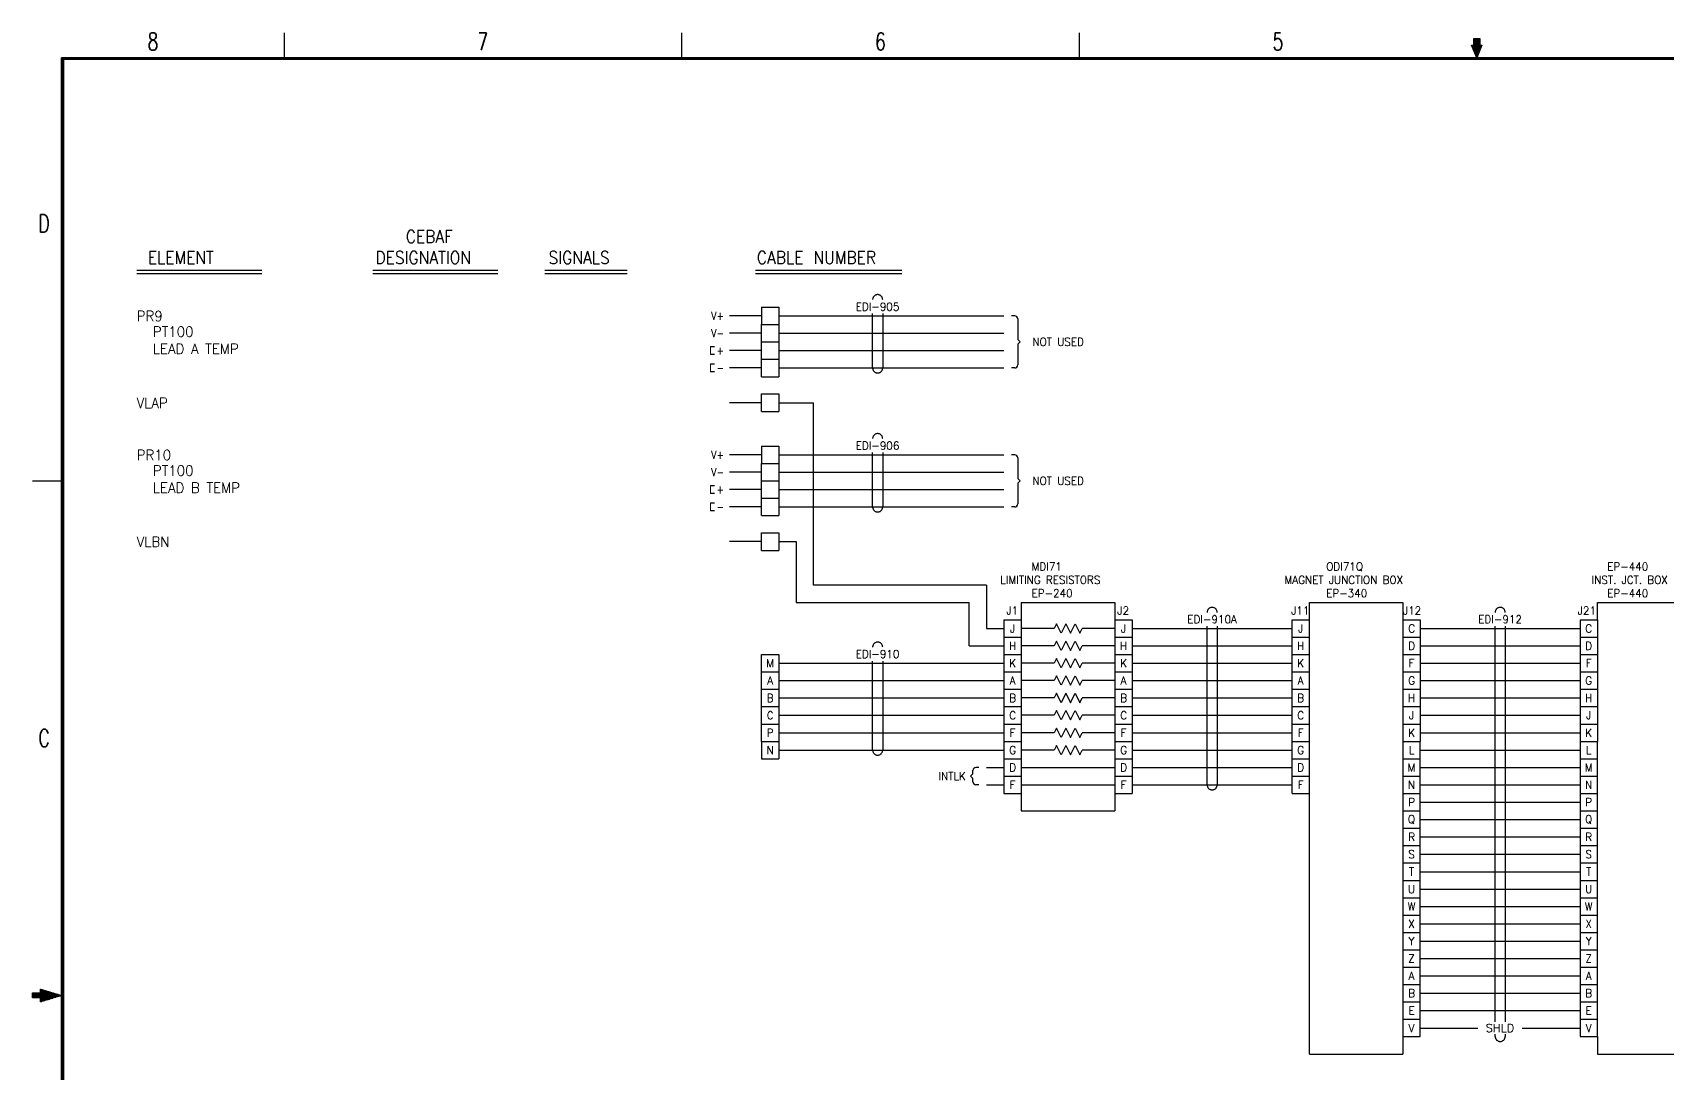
# Model space of a CAD drawing. Extents: x -7.6 to 24, y -28.5 to -7.9.
# Drawn here: x -7.61 to 9.86, y -19 to -7.88 of the extents above; entities that cross this region are included whole.
import ezdxf

# ---------------------------------------------------------------- set-up
doc = ezdxf.new("R2010")
doc.units = 0
doc.header["$MEASUREMENT"] = 0
doc.linetypes.add('DASHED', pattern=[15, 7, -8])
doc.layers.add('1', color=7, linetype='CONTINUOUS')
doc.styles.add('CONVERTER_14', font='simplex.shx', dxfattribs={"width": 1.045})
doc.styles.add('CONVERTER_17', font='complex.shx', dxfattribs={"width": 0.7125})
doc.styles.add('CONVERTER_18', font='txt.shx', dxfattribs={"width": 0.9})
doc.styles.add('CONVERTER_2', font='simplex.shx', dxfattribs={"width": 0.95})
doc.styles.add('CONVERTER_9', font='simplex.shx', dxfattribs={"width": 0.855})

# ---------------------------------------------------------------- blocks, each defined once
blk = doc.blocks.new('FORMAT_D', base_point=(-7.615, -28.456))
at = {"layer": '1', "linetype": 'CONTINUOUS'}
h = blk.add_hatch(dxfattribs=at)
h.set_pattern_fill('CUSTOM2', scale=0.005, angle=90, pattern_type=2)
h.set_pattern_definition([(90, (-1582.916785, 4540.313205), (-0.005, -0.005), [])])
h.paths.add_polyline_path([(7.822, -8.149), (7.767, -8.012), (7.79, -8.012), (7.79, -7.943), (7.855, -7.943), (7.855, -8.012), (7.878, -8.012)])
h = blk.add_hatch(dxfattribs=at)
h.set_pattern_fill('CUSTOM1', scale=0.005, pattern_type=2)
h.set_pattern_definition([(0, (-1582.916785, 4540.313205), (-0.005, 0.005), [])])
h.paths.add_polyline_path([(-7.53, -18.236), (-7.53, -18.195), (-7.615, -18.195), (-7.615, -18.141), (-7.53, -18.141), (-7.53, -18.101), (-7.305, -18.168)])
at = {"layer": '1', "color": 2, "linetype": 'CONTINUOUS'}
for p, q in [((-4.928, -7.88), (-4.928, -8.149)), ((-0.678, -7.88), (-0.678, -8.149)), ((3.572, -7.88), (3.572, -8.149)), ((7.822, -8.149), (7.767, -8.012)), ((7.767, -8.012), (7.79, -8.012)), ((7.79, -8.012), (7.79, -7.943)), ((7.79, -7.943), (7.855, -7.943)), ((7.878, -8.012), (7.822, -8.149)), ((7.855, -7.943), (7.855, -8.012)), ((7.855, -8.012), (7.878, -8.012)), ((-7.305, -28.187), (-7.305, -8.149)), ((23.7, -8.149), (-7.305, -8.149)), ((-7.299, -28.181), (-7.299, -8.156)), ((23.694, -8.156), (-7.299, -8.156)), ((-7.293, -28.174), (-7.293, -8.162)), ((23.687, -8.162), (-7.293, -8.162)), ((-7.286, -8.168), (-7.286, -28.168)), ((23.681, -8.168), (-7.286, -8.168)), ((-7.615, -12.668), (-7.305, -12.668)), ((-7.615, -18.141), (-7.53, -18.141)), ((-7.615, -18.195), (-7.615, -18.141)), ((-7.53, -18.101), (-7.305, -18.168)), ((-7.53, -18.141), (-7.53, -18.101)), ((-7.305, -18.168), (-7.53, -18.236)), ((-7.53, -18.195), (-7.615, -18.195)), ((-7.53, -18.236), (-7.53, -18.195))]:
    blk.add_line(p, q, dxfattribs=at)
at = {"layer": '1', "color": 7, "char_height": 0.188, "attachment_point": 5, "style": 'CONVERTER_17'}
for s, insert in [('8', (-6.329, -7.974)), ('7', (-2.803, -7.974)), ('6', (1.447, -7.974)), ('5', (5.697, -7.974)), ('D', (-7.493, -9.918)), ('C', (-7.493, -15.418))]:
    blk.add_mtext(s, dxfattribs=dict(at, insert=insert))

msp = doc.modelspace()

# ---------------------------------------------------------------- linework, layer by layer
at = {"layer": '1', "color": 2, "linetype": 'CONTINUOUS'}
for p, q in [((-6.502, -10.417), (-5.165, -10.417)), ((-6.502, -10.454), (-5.165, -10.454)), ((-3.979, -10.417), (-2.641, -10.417)), ((-3.979, -10.454), (-2.641, -10.454)), ((-2.141, -10.417), (-1.258, -10.417)), ((-2.141, -10.454), (-1.258, -10.454)), ((0.113, -10.417), (1.675, -10.417)), ((0.113, -10.454), (1.675, -10.454)), ((0.176, -10.813), (0.362, -10.813)), ((0.176, -10.813), (0.176, -10.906)), ((0.362, -10.813), (0.362, -10.999)), ((0.176, -10.906), (-0.167, -10.906)), ((0.176, -10.906), (0.176, -10.999)), ((0.176, -10.999), (0.362, -10.999)), ((0.176, -11.092), (0.176, -10.999)), ((0.362, -10.906), (2.768, -10.906)), ((0.362, -10.999), (0.362, -11.184)), ((0.176, -11.092), (-0.167, -11.092)), ((0.176, -11.184), (0.176, -11.092)), ((0.362, -11.092), (2.768, -11.092)), ((0.176, -11.277), (-0.167, -11.277)), ((0.176, -11.184), (0.362, -11.184)), ((0.176, -11.37), (0.176, -11.184)), ((0.362, -11.184), (0.362, -11.37)), ((0.362, -11.277), (2.768, -11.277)), ((0.176, -11.463), (-0.167, -11.463)), ((0.176, -11.37), (0.362, -11.37)), ((0.176, -11.556), (0.176, -11.37)), ((0.362, -11.37), (0.362, -11.556)), ((0.362, -11.463), (2.768, -11.463)), ((0.176, -11.556), (0.362, -11.556)), ((0.176, -11.556), (0.362, -11.556)), ((0.176, -11.834), (-0.167, -11.834)), ((0.176, -11.927), (0.176, -11.741)), ((0.176, -11.741), (0.362, -11.741)), ((0.362, -11.741), (0.362, -11.927)), ((0.362, -11.834), (0.733, -11.834)), ((0.733, -13.783), (0.733, -11.834)), ((0.176, -11.927), (0.362, -11.927)), ((0.176, -11.927), (0.362, -11.927)), ((0.176, -12.391), (-0.167, -12.391)), ((0.176, -12.298), (0.362, -12.298)), ((0.176, -12.298), (0.176, -12.391)), ((0.176, -12.391), (0.176, -12.484)), ((0.362, -12.298), (0.362, -12.484)), ((0.362, -12.391), (2.768, -12.391)), ((0.176, -12.577), (-0.167, -12.577)), ((0.176, -12.484), (0.362, -12.484)), ((0.176, -12.577), (0.176, -12.484)), ((0.176, -12.669), (0.176, -12.577)), ((0.362, -12.484), (0.362, -12.669)), ((0.362, -12.577), (2.768, -12.577)), ((0.176, -12.669), (0.362, -12.669)), ((0.176, -12.855), (0.176, -12.669)), ((0.362, -12.669), (0.362, -12.855)), ((0.176, -12.762), (-0.167, -12.762)), ((0.176, -12.855), (0.362, -12.855)), ((0.176, -13.041), (0.176, -12.855)), ((0.362, -12.762), (2.768, -12.762)), ((0.362, -12.855), (0.362, -13.041)), ((0.176, -12.948), (-0.167, -12.948)), ((0.176, -13.041), (0.362, -13.041)), ((0.176, -13.041), (0.362, -13.041)), ((0.362, -12.948), (2.768, -12.948)), ((0.176, -13.412), (0.176, -13.226)), ((0.176, -13.226), (0.362, -13.226)), ((0.362, -13.226), (0.362, -13.412)), ((0.176, -13.319), (-0.167, -13.319)), ((0.176, -13.412), (0.362, -13.412)), ((0.176, -13.412), (0.362, -13.412)), ((0.362, -13.319), (0.548, -13.319)), ((0.548, -13.319), (0.548, -13.969)), ((2.583, -13.783), (0.733, -13.783)), ((2.583, -13.783), (2.583, -14.247)), ((0.548, -13.969), (2.397, -13.969)), ((2.397, -14.433), (2.397, -13.969)), ((2.954, -13.969), (3.954, -13.969)), ((2.954, -13.969), (2.954, -16.196)), ((3.954, -13.969), (3.954, -16.196)), ((6.033, -13.969), (7.033, -13.969)), ((6.033, -14.154), (6.033, -13.969)), ((7.033, -13.969), (7.033, -14.154)), ((9.112, -13.969), (10.112, -13.969)), ((9.112, -14.154), (9.112, -13.969)), ((2.583, -14.247), (2.768, -14.247)), ((2.768, -14.154), (2.768, -14.34)), ((2.768, -14.154), (2.954, -14.154)), ((3.304, -14.247), (2.954, -14.247)), ((3.329, -14.197), (3.304, -14.247)), ((3.379, -14.297), (3.329, -14.197)), ((3.429, -14.197), (3.379, -14.297)), ((3.429, -14.197), (3.479, -14.297)), ((3.479, -14.297), (3.529, -14.197)), ((3.529, -14.197), (3.579, -14.297)), ((3.579, -14.297), (3.604, -14.247)), ((3.954, -14.247), (3.604, -14.247)), ((3.954, -14.154), (4.14, -14.154)), ((4.14, -14.154), (4.14, -14.526)), ((4.14, -14.247), (5.848, -14.247)), ((5.848, -14.154), (6.033, -14.154)), ((5.848, -14.34), (5.848, -14.154)), ((6.033, -14.34), (6.033, -14.154)), ((7.033, -14.154), (7.219, -14.154)), ((7.033, -14.154), (7.033, -14.34)), ((7.219, -14.154), (7.219, -14.247)), ((7.219, -14.247), (8.019, -14.247)), ((7.219, -14.247), (7.219, -14.34)), ((8.019, -14.247), (8.126, -14.247)), ((8.126, -14.247), (8.927, -14.247)), ((8.927, -14.154), (9.112, -14.154)), ((8.927, -14.154), (8.927, -14.247)), ((8.927, -14.247), (8.927, -14.34)), ((9.112, -14.154), (9.112, -14.34)), ((2.397, -14.433), (2.768, -14.433)), ((2.768, -14.34), (2.954, -14.34)), ((2.768, -14.34), (2.768, -14.526)), ((3.304, -14.433), (2.954, -14.433)), ((3.329, -14.383), (3.304, -14.433)), ((3.379, -14.483), (3.329, -14.383)), ((3.429, -14.383), (3.379, -14.483)), ((3.429, -14.383), (3.479, -14.483)), ((3.479, -14.483), (3.529, -14.383)), ((3.529, -14.383), (3.579, -14.483)), ((3.579, -14.483), (3.604, -14.433)), ((3.954, -14.433), (3.604, -14.433)), ((3.954, -14.34), (4.14, -14.34)), ((4.14, -14.34), (4.14, -14.711)), ((4.14, -14.433), (5.848, -14.433)), ((5.848, -14.526), (5.848, -14.34)), ((5.848, -14.34), (6.033, -14.34)), ((6.033, -14.526), (6.033, -14.34)), ((7.033, -14.34), (7.219, -14.34)), ((7.033, -14.34), (7.033, -14.526)), ((7.219, -14.34), (7.219, -14.433)), ((7.219, -14.34), (7.219, -14.433)), ((7.219, -14.433), (8.019, -14.433)), ((7.219, -14.433), (7.219, -14.526)), ((7.219, -14.433), (7.219, -14.526)), ((8.019, -14.433), (8.126, -14.433)), ((8.126, -14.433), (8.927, -14.433)), ((8.927, -14.34), (9.112, -14.34)), ((8.927, -14.34), (8.927, -14.433)), ((8.927, -14.433), (8.927, -14.526)), ((9.112, -14.34), (9.112, -14.526)), ((9.112, -14.34), (9.112, -14.526)), ((0.176, -14.526), (0.362, -14.526)), ((0.176, -14.711), (0.176, -14.526)), ((0.362, -14.526), (0.362, -14.711)), ((0.362, -14.618), (2.768, -14.618)), ((2.768, -14.526), (2.954, -14.526)), ((2.768, -14.526), (2.768, -14.711)), ((3.304, -14.618), (2.954, -14.618)), ((3.329, -14.568), (3.304, -14.618)), ((3.379, -14.668), (3.329, -14.568)), ((3.429, -14.568), (3.379, -14.668)), ((3.429, -14.568), (3.479, -14.668)), ((3.479, -14.668), (3.529, -14.568)), ((3.529, -14.568), (3.579, -14.668)), ((3.579, -14.668), (3.604, -14.618)), ((3.954, -14.618), (3.604, -14.618)), ((3.954, -14.526), (4.14, -14.526)), ((4.14, -14.526), (4.14, -14.897)), ((4.14, -14.618), (5.848, -14.618)), ((5.848, -14.526), (6.033, -14.526)), ((5.848, -14.711), (5.848, -14.526)), ((6.033, -14.711), (6.033, -14.526)), ((7.033, -14.526), (7.219, -14.526)), ((7.033, -14.526), (7.033, -14.711)), ((7.219, -14.526), (7.219, -14.618)), ((7.219, -14.526), (7.219, -14.618)), ((7.219, -14.618), (8.019, -14.618)), ((7.219, -14.618), (7.219, -14.711)), ((7.219, -14.618), (7.219, -14.711)), ((8.019, -14.618), (8.126, -14.618)), ((8.126, -14.618), (8.927, -14.618)), ((8.927, -14.526), (9.112, -14.526)), ((8.927, -14.526), (8.927, -14.618)), ((8.927, -14.618), (8.927, -14.711)), ((9.112, -14.526), (9.112, -14.711)), ((9.112, -14.526), (9.112, -14.711)), ((0.176, -14.711), (0.362, -14.711)), ((0.176, -14.897), (0.176, -14.711)), ((0.362, -14.711), (0.362, -14.897)), ((0.362, -14.804), (2.768, -14.804)), ((2.768, -14.711), (2.954, -14.711)), ((2.768, -14.711), (2.768, -14.897)), ((3.304, -14.804), (2.954, -14.804)), ((3.329, -14.754), (3.304, -14.804)), ((3.379, -14.854), (3.329, -14.754)), ((3.429, -14.754), (3.379, -14.854)), ((3.429, -14.754), (3.479, -14.854)), ((3.479, -14.854), (3.529, -14.754)), ((3.529, -14.754), (3.579, -14.854)), ((3.579, -14.854), (3.604, -14.804)), ((3.954, -14.804), (3.604, -14.804)), ((3.954, -14.711), (4.14, -14.711)), ((4.14, -14.711), (4.14, -15.082)), ((4.14, -14.804), (5.848, -14.804)), ((5.848, -14.711), (6.033, -14.711)), ((5.848, -14.897), (5.848, -14.711)), ((6.033, -14.897), (6.033, -14.711)), ((7.033, -14.711), (7.219, -14.711)), ((7.033, -14.711), (7.033, -14.897)), ((7.219, -14.711), (7.219, -14.804)), ((7.219, -14.711), (7.219, -14.804)), ((7.219, -14.804), (8.019, -14.804)), ((7.219, -14.804), (7.219, -14.897)), ((7.219, -14.804), (7.219, -14.897)), ((8.019, -14.804), (8.126, -14.804)), ((8.126, -14.804), (8.927, -14.804)), ((8.927, -14.711), (9.112, -14.711)), ((8.927, -14.711), (8.927, -14.804)), ((8.927, -14.804), (8.927, -14.897)), ((9.112, -14.711), (9.112, -14.897)), ((9.112, -14.711), (9.112, -14.897)), ((0.176, -14.897), (0.362, -14.897)), ((0.176, -14.897), (0.362, -14.897)), ((0.176, -15.082), (0.176, -14.897)), ((0.362, -14.897), (0.362, -15.082)), ((0.362, -14.99), (2.768, -14.99)), ((2.768, -14.897), (2.954, -14.897)), ((2.768, -14.897), (2.768, -15.082)), ((3.304, -14.99), (2.954, -14.99)), ((3.329, -14.94), (3.304, -14.99)), ((3.379, -15.04), (3.329, -14.94)), ((3.429, -14.94), (3.379, -15.04)), ((3.429, -14.94), (3.479, -15.04)), ((3.479, -15.04), (3.529, -14.94)), ((3.529, -14.94), (3.579, -15.04)), ((3.579, -15.04), (3.604, -14.99)), ((3.954, -14.99), (3.604, -14.99)), ((3.954, -14.897), (4.14, -14.897)), ((4.14, -14.897), (4.14, -15.268)), ((4.14, -14.99), (5.848, -14.99)), ((5.848, -14.897), (6.033, -14.897)), ((5.848, -15.082), (5.848, -14.897)), ((6.033, -15.082), (6.033, -14.897)), ((7.033, -14.897), (7.219, -14.897)), ((7.033, -14.897), (7.033, -15.082)), ((7.219, -14.897), (7.219, -14.99)), ((7.219, -14.897), (7.219, -14.99)), ((7.219, -14.99), (8.019, -14.99)), ((7.219, -14.99), (7.219, -15.082)), ((7.219, -14.99), (7.219, -15.082)), ((8.019, -14.99), (8.126, -14.99)), ((8.126, -14.99), (8.927, -14.99)), ((8.927, -14.897), (9.112, -14.897)), ((8.927, -14.897), (8.927, -14.99)), ((8.927, -14.99), (8.927, -15.082)), ((9.112, -14.897), (9.112, -15.082)), ((9.112, -14.897), (9.112, -15.082)), ((0.176, -15.082), (0.362, -15.082)), ((0.176, -15.268), (0.176, -15.082)), ((0.362, -15.082), (0.362, -15.268)), ((0.362, -15.175), (2.768, -15.175)), ((2.768, -15.082), (2.768, -15.268)), ((2.768, -15.082), (2.954, -15.082)), ((3.304, -15.175), (2.954, -15.175)), ((3.329, -15.125), (3.304, -15.175)), ((3.379, -15.225), (3.329, -15.125)), ((3.429, -15.125), (3.379, -15.225)), ((3.429, -15.125), (3.479, -15.225)), ((3.479, -15.225), (3.529, -15.125)), ((3.529, -15.125), (3.579, -15.225)), ((3.579, -15.225), (3.604, -15.175)), ((3.954, -15.175), (3.604, -15.175)), ((3.954, -15.082), (4.14, -15.082)), ((4.14, -15.082), (4.14, -15.454)), ((4.14, -15.175), (5.848, -15.175)), ((5.848, -15.082), (6.033, -15.082)), ((5.848, -15.268), (5.848, -15.082)), ((6.033, -15.268), (6.033, -15.082)), ((7.033, -15.082), (7.219, -15.082)), ((7.033, -15.082), (7.033, -15.268)), ((7.219, -15.082), (7.219, -15.175)), ((7.219, -15.082), (7.219, -15.175)), ((7.219, -15.175), (8.019, -15.175)), ((7.219, -15.175), (7.219, -15.268)), ((7.219, -15.175), (7.219, -15.268)), ((8.019, -15.175), (8.126, -15.175)), ((8.126, -15.175), (8.927, -15.175)), ((8.927, -15.082), (9.112, -15.082)), ((8.927, -15.082), (8.927, -15.175)), ((8.927, -15.175), (8.927, -15.268)), ((9.112, -15.082), (9.112, -15.268)), ((9.112, -15.082), (9.112, -15.268)), ((0.176, -15.268), (0.362, -15.268)), ((0.176, -15.268), (0.362, -15.268)), ((0.176, -15.454), (0.176, -15.268)), ((0.362, -15.268), (0.362, -15.454)), ((0.362, -15.361), (2.768, -15.361)), ((2.768, -15.268), (2.954, -15.268)), ((2.768, -15.268), (2.768, -15.454)), ((3.304, -15.361), (2.954, -15.361)), ((3.329, -15.311), (3.304, -15.361)), ((3.379, -15.411), (3.329, -15.311)), ((3.429, -15.311), (3.379, -15.411)), ((3.429, -15.311), (3.479, -15.411)), ((3.479, -15.411), (3.529, -15.311)), ((3.529, -15.311), (3.579, -15.411)), ((3.579, -15.411), (3.604, -15.361)), ((3.954, -15.361), (3.604, -15.361)), ((3.954, -15.268), (4.14, -15.268)), ((4.14, -15.268), (4.14, -15.639)), ((4.14, -15.361), (5.848, -15.361)), ((5.848, -15.268), (6.033, -15.268)), ((5.848, -15.454), (5.848, -15.268)), ((6.033, -15.454), (6.033, -15.268)), ((7.033, -15.268), (7.219, -15.268)), ((7.033, -15.268), (7.033, -15.454)), ((7.219, -15.268), (7.219, -15.361)), ((7.219, -15.361), (8.019, -15.361)), ((7.219, -15.361), (7.219, -15.454)), ((8.019, -15.361), (8.126, -15.361)), ((8.126, -15.361), (8.927, -15.361)), ((8.927, -15.268), (9.112, -15.268)), ((8.927, -15.268), (8.927, -15.361)), ((8.927, -15.361), (8.927, -15.454)), ((9.112, -15.268), (9.112, -15.454)), ((0.176, -15.454), (0.362, -15.454)), ((0.176, -15.454), (0.176, -15.547)), ((0.176, -15.547), (0.176, -15.639)), ((0.362, -15.454), (0.362, -15.639)), ((0.362, -15.547), (2.768, -15.547)), ((2.768, -15.454), (2.954, -15.454)), ((2.768, -15.454), (2.768, -15.639)), ((3.304, -15.547), (2.954, -15.547)), ((3.329, -15.497), (3.304, -15.547)), ((3.379, -15.597), (3.329, -15.497)), ((3.429, -15.497), (3.379, -15.597)), ((3.429, -15.497), (3.479, -15.597)), ((3.479, -15.597), (3.529, -15.497)), ((3.529, -15.497), (3.579, -15.597)), ((3.579, -15.597), (3.604, -15.547)), ((3.954, -15.547), (3.604, -15.547)), ((3.954, -15.454), (4.14, -15.454)), ((4.14, -15.454), (4.14, -15.825)), ((4.14, -15.547), (5.848, -15.547)), ((5.848, -15.454), (6.033, -15.454)), ((5.848, -15.639), (5.848, -15.454)), ((6.033, -15.639), (6.033, -15.454)), ((7.033, -15.454), (7.219, -15.454)), ((7.033, -15.454), (7.033, -15.639)), ((7.219, -15.547), (7.219, -15.454)), ((7.219, -15.547), (8.019, -15.547)), ((7.219, -15.639), (7.219, -15.547)), ((8.019, -15.547), (8.126, -15.547)), ((8.126, -15.547), (8.927, -15.547)), ((8.927, -15.454), (9.112, -15.454)), ((8.927, -15.454), (8.927, -15.547)), ((8.927, -15.547), (8.927, -15.639)), ((9.112, -15.639), (9.112, -15.454)), ((0.176, -15.639), (0.362, -15.639)), ((2.768, -15.639), (2.954, -15.639)), ((2.768, -15.639), (2.768, -15.825)), ((3.954, -15.639), (4.14, -15.639)), ((4.14, -15.639), (4.14, -16.011)), ((5.848, -15.639), (6.033, -15.639)), ((5.848, -15.825), (5.848, -15.639)), ((6.033, -15.825), (6.033, -15.639)), ((7.033, -15.639), (7.219, -15.639)), ((7.033, -15.639), (7.033, -15.825)), ((7.219, -15.732), (7.219, -15.639)), ((8.927, -15.639), (9.112, -15.639)), ((8.927, -15.639), (8.927, -15.732)), ((9.112, -15.825), (9.112, -15.639)), ((2.583, -15.732), (2.768, -15.732)), ((2.768, -15.825), (2.954, -15.825)), ((2.768, -15.825), (2.768, -16.011)), ((2.954, -15.732), (3.954, -15.732)), ((3.954, -15.825), (4.14, -15.825)), ((4.14, -15.732), (5.848, -15.732)), ((5.848, -15.825), (6.033, -15.825)), ((5.848, -16.011), (5.848, -15.825)), ((6.033, -16.011), (6.033, -15.825)), ((7.033, -15.825), (7.219, -15.825)), ((7.033, -15.825), (7.033, -16.011)), ((7.219, -15.732), (8.019, -15.732)), ((7.219, -15.825), (7.219, -15.732)), ((7.219, -15.918), (7.219, -15.825)), ((8.019, -15.732), (8.126, -15.732)), ((8.126, -15.732), (8.927, -15.732)), ((8.927, -15.732), (8.927, -15.825)), ((8.927, -15.825), (9.112, -15.825)), ((8.927, -15.825), (8.927, -15.918)), ((9.112, -16.011), (9.112, -15.825)), ((2.583, -15.918), (2.768, -15.918)), ((2.768, -16.011), (2.954, -16.011)), ((2.954, -15.918), (3.954, -15.918)), ((3.954, -16.011), (4.14, -16.011)), ((4.14, -15.918), (5.848, -15.918)), ((5.848, -16.011), (6.033, -16.011)), ((6.033, -18.795), (6.033, -16.011)), ((7.033, -16.011), (7.219, -16.011)), ((7.033, -16.011), (7.033, -16.196)), ((7.219, -15.918), (8.019, -15.918)), ((7.219, -16.011), (7.219, -15.918)), ((7.219, -16.103), (7.219, -16.011)), ((8.019, -15.918), (8.126, -15.918)), ((8.126, -15.918), (8.927, -15.918)), ((8.927, -15.918), (8.927, -16.011)), ((8.927, -16.011), (9.112, -16.011)), ((8.927, -16.011), (8.927, -16.103)), ((9.112, -16.196), (9.112, -16.011)), ((2.954, -16.196), (3.954, -16.196)), ((7.033, -16.196), (7.219, -16.196)), ((7.033, -16.196), (7.033, -16.382)), ((7.219, -16.103), (8.019, -16.103)), ((7.219, -16.196), (7.219, -16.103)), ((7.219, -16.289), (7.219, -16.196)), ((8.019, -16.103), (8.126, -16.103)), ((8.126, -16.103), (8.927, -16.103)), ((8.927, -16.103), (8.927, -16.196)), ((8.927, -16.196), (9.112, -16.196)), ((8.927, -16.196), (8.927, -16.289)), ((9.112, -16.382), (9.112, -16.196)), ((7.033, -16.382), (7.219, -16.382)), ((7.033, -16.382), (7.033, -16.567)), ((7.219, -16.289), (8.019, -16.289)), ((7.219, -16.382), (7.219, -16.289)), ((7.219, -16.475), (7.219, -16.382)), ((8.019, -16.289), (8.126, -16.289)), ((8.126, -16.289), (8.927, -16.289)), ((8.927, -16.289), (8.927, -16.382)), ((8.927, -16.382), (9.112, -16.382)), ((8.927, -16.382), (8.927, -16.475)), ((9.112, -16.567), (9.112, -16.382)), ((7.033, -16.567), (7.219, -16.567)), ((7.033, -16.567), (7.033, -16.753)), ((7.219, -16.475), (8.019, -16.475)), ((7.219, -16.567), (7.219, -16.475)), ((7.219, -16.66), (7.219, -16.567)), ((8.019, -16.475), (8.126, -16.475)), ((8.126, -16.475), (8.927, -16.475)), ((8.927, -16.475), (8.927, -16.567)), ((8.927, -16.567), (9.112, -16.567)), ((8.927, -16.567), (8.927, -16.66)), ((9.112, -16.753), (9.112, -16.567)), ((7.033, -16.753), (7.219, -16.753)), ((7.033, -16.753), (7.033, -16.939)), ((7.219, -16.66), (8.019, -16.66)), ((7.219, -16.753), (7.219, -16.66)), ((7.219, -16.846), (7.219, -16.753)), ((8.019, -16.66), (8.126, -16.66)), ((8.126, -16.66), (8.927, -16.66)), ((8.927, -16.66), (8.927, -16.753)), ((8.927, -16.753), (9.112, -16.753)), ((8.927, -16.753), (8.927, -16.846)), ((9.112, -16.939), (9.112, -16.753)), ((7.033, -16.939), (7.219, -16.939)), ((7.033, -16.939), (7.033, -17.124)), ((7.219, -16.846), (8.019, -16.846)), ((7.219, -16.939), (7.219, -16.846)), ((7.219, -17.032), (7.219, -16.939)), ((8.019, -16.846), (8.126, -16.846)), ((8.126, -16.846), (8.927, -16.846)), ((8.927, -16.846), (8.927, -16.939)), ((8.927, -16.939), (9.112, -16.939)), ((8.927, -16.939), (8.927, -17.032)), ((9.112, -17.124), (9.112, -16.939)), ((7.033, -17.124), (7.219, -17.124)), ((7.033, -17.124), (7.033, -17.31)), ((7.219, -17.032), (8.019, -17.032)), ((7.219, -17.124), (7.219, -17.032)), ((7.219, -17.217), (7.219, -17.124)), ((8.019, -17.032), (8.126, -17.032)), ((8.126, -17.032), (8.927, -17.032)), ((8.927, -17.032), (8.927, -17.124)), ((8.927, -17.124), (9.112, -17.124)), ((8.927, -17.124), (8.927, -17.217)), ((9.112, -17.31), (9.112, -17.124)), ((7.219, -17.217), (8.019, -17.217)), ((7.219, -17.31), (7.219, -17.217)), ((8.019, -17.217), (8.126, -17.217)), ((8.126, -17.217), (8.927, -17.217)), ((8.927, -17.217), (8.927, -17.31)), ((7.033, -17.31), (7.219, -17.31)), ((7.033, -17.31), (7.033, -17.496)), ((7.219, -17.403), (7.219, -17.31)), ((7.219, -17.403), (8.019, -17.403)), ((7.219, -17.496), (7.219, -17.403)), ((8.019, -17.403), (8.126, -17.403)), ((8.126, -17.403), (8.927, -17.403)), ((8.927, -17.31), (9.112, -17.31)), ((8.927, -17.31), (8.927, -17.403)), ((8.927, -17.403), (8.927, -17.496)), ((9.112, -17.496), (9.112, -17.31)), ((7.033, -17.496), (7.219, -17.496)), ((7.033, -17.496), (7.033, -17.681)), ((7.219, -17.588), (7.219, -17.496)), ((7.219, -17.588), (8.019, -17.588)), ((7.219, -17.681), (7.219, -17.588)), ((8.019, -17.588), (8.126, -17.588)), ((8.126, -17.588), (8.927, -17.588)), ((8.927, -17.496), (9.112, -17.496)), ((8.927, -17.496), (8.927, -17.588)), ((8.927, -17.588), (8.927, -17.681)), ((9.112, -17.681), (9.112, -17.496)), ((7.033, -17.681), (7.219, -17.681)), ((7.033, -17.681), (7.033, -17.867)), ((7.219, -17.774), (7.219, -17.681)), ((7.219, -17.774), (8.019, -17.774)), ((7.219, -17.867), (7.219, -17.774)), ((8.019, -17.774), (8.126, -17.774)), ((8.126, -17.774), (8.927, -17.774)), ((8.927, -17.681), (9.112, -17.681)), ((8.927, -17.681), (8.927, -17.774)), ((8.927, -17.774), (8.927, -17.867)), ((9.112, -17.867), (9.112, -17.681)), ((7.033, -17.867), (7.219, -17.867)), ((7.033, -17.867), (7.033, -18.052)), ((7.219, -17.96), (7.219, -17.867)), ((7.219, -17.96), (8.019, -17.96)), ((7.219, -18.052), (7.219, -17.96)), ((8.019, -17.96), (8.126, -17.96)), ((8.126, -17.96), (8.927, -17.96)), ((8.927, -17.867), (9.112, -17.867)), ((8.927, -17.867), (8.927, -17.96)), ((8.927, -17.96), (8.927, -18.052)), ((9.112, -18.052), (9.112, -17.867)), ((7.033, -18.052), (7.219, -18.052)), ((7.033, -18.052), (7.033, -18.238)), ((7.219, -18.145), (7.219, -18.052)), ((7.219, -18.145), (8.019, -18.145)), ((7.219, -18.238), (7.219, -18.145)), ((8.019, -18.145), (8.126, -18.145)), ((8.126, -18.145), (8.927, -18.145)), ((8.927, -18.052), (9.112, -18.052)), ((8.927, -18.052), (8.927, -18.145)), ((8.927, -18.145), (8.927, -18.238)), ((9.112, -18.238), (9.112, -18.052)), ((7.033, -18.238), (7.219, -18.238)), ((7.033, -18.238), (7.033, -18.424)), ((7.219, -18.331), (7.219, -18.238)), ((7.219, -18.331), (8.019, -18.331)), ((7.219, -18.424), (7.219, -18.331)), ((8.019, -18.331), (8.126, -18.331)), ((8.126, -18.331), (8.927, -18.331)), ((8.927, -18.238), (9.112, -18.238)), ((8.927, -18.238), (8.927, -18.331)), ((8.927, -18.331), (8.927, -18.424)), ((9.112, -18.424), (9.112, -18.238)), ((7.033, -18.424), (7.219, -18.424)), ((7.033, -18.424), (7.033, -18.609)), ((7.219, -18.517), (7.219, -18.424)), ((7.219, -18.609), (7.219, -18.517)), ((7.219, -18.517), (7.835, -18.517)), ((8.309, -18.517), (8.927, -18.517)), ((8.927, -18.424), (9.112, -18.424)), ((8.927, -18.424), (8.927, -18.517)), ((8.927, -18.517), (8.927, -18.609)), ((9.112, -18.609), (9.112, -18.424)), ((7.033, -18.609), (7.219, -18.609)), ((7.033, -18.609), (7.033, -18.795)), ((8.927, -18.609), (9.112, -18.609)), ((9.112, -18.609), (9.112, -18.795)), ((6.033, -18.795), (7.033, -18.795)), ((9.112, -18.795), (10.112, -18.795))]:
    msp.add_line(p, q, dxfattribs=at)
at = {"layer": '1', "color": 3, "linetype": 'DASHED'}
for p, q in [((1.364, -11.463), (1.364, -10.882)), ((1.472, -10.882), (1.472, -11.463)), ((1.364, -12.948), (1.364, -12.367)), ((1.472, -12.367), (1.472, -12.948)), ((4.94, -15.918), (4.94, -14.223)), ((5.047, -14.223), (5.047, -15.918)), ((8.019, -14.247), (8.019, -14.223)), ((8.019, -14.433), (8.019, -14.247)), ((8.126, -14.223), (8.126, -14.247)), ((8.126, -14.247), (8.126, -14.433)), ((8.019, -14.618), (8.019, -14.433)), ((8.126, -14.433), (8.126, -14.618)), ((1.364, -15.547), (1.364, -14.595)), ((1.472, -14.595), (1.472, -15.547)), ((8.019, -14.804), (8.019, -14.618)), ((8.126, -14.618), (8.126, -14.804)), ((8.019, -14.99), (8.019, -14.804)), ((8.126, -14.804), (8.126, -14.99)), ((8.019, -15.175), (8.019, -14.99)), ((8.126, -14.99), (8.126, -15.175)), ((8.019, -15.361), (8.019, -15.175)), ((8.126, -15.175), (8.126, -15.361)), ((8.019, -15.547), (8.019, -15.361)), ((8.126, -15.361), (8.126, -15.547)), ((8.019, -15.732), (8.019, -15.547)), ((8.126, -15.547), (8.126, -15.732)), ((8.019, -15.918), (8.019, -15.732)), ((8.126, -15.732), (8.126, -15.918)), ((8.019, -16.103), (8.019, -15.918)), ((8.126, -15.918), (8.126, -16.103)), ((8.019, -16.289), (8.019, -16.103)), ((8.126, -16.103), (8.126, -16.289)), ((8.019, -16.475), (8.019, -16.289)), ((8.126, -16.289), (8.126, -16.475)), ((8.019, -16.66), (8.019, -16.475)), ((8.126, -16.475), (8.126, -16.66)), ((8.019, -16.846), (8.019, -16.66)), ((8.126, -16.66), (8.126, -16.846)), ((8.019, -17.032), (8.019, -16.846)), ((8.126, -16.846), (8.126, -17.032)), ((8.019, -17.217), (8.019, -17.032)), ((8.126, -17.032), (8.126, -17.217)), ((8.019, -17.403), (8.019, -17.217)), ((8.126, -17.217), (8.126, -17.403)), ((8.019, -17.588), (8.019, -17.403)), ((8.126, -17.403), (8.126, -17.588)), ((8.019, -17.774), (8.019, -17.588)), ((8.126, -17.588), (8.126, -17.774)), ((8.019, -17.96), (8.019, -17.774)), ((8.126, -17.774), (8.126, -17.96)), ((8.019, -18.145), (8.019, -17.96)), ((8.126, -17.96), (8.126, -18.145)), ((8.019, -18.331), (8.019, -18.145)), ((8.126, -18.145), (8.126, -18.331)), ((8.019, -18.451), (8.019, -18.331)), ((8.126, -18.331), (8.126, -18.451)), ((8.019, -18.607), (8.019, -18.584)), ((8.126, -18.584), (8.126, -18.607))]:
    msp.add_line(p, q, dxfattribs=at)
at = {"layer": '1', "color": 7, "linetype": 'CONTINUOUS'}
for p, q in [((2.883, -10.906), (2.85, -10.906)), ((2.916, -10.939), (2.916, -11.159)), ((2.916, -11.159), (2.941, -11.184)), ((2.941, -11.184), (2.916, -11.21)), ((2.916, -11.21), (2.916, -11.43)), ((2.883, -11.463), (2.85, -11.463)), ((2.883, -11.463), (2.85, -11.463)), ((2.883, -12.391), (2.85, -12.391)), ((2.916, -12.424), (2.916, -12.644)), ((2.916, -12.644), (2.941, -12.669)), ((2.941, -12.669), (2.916, -12.695)), ((2.916, -12.695), (2.916, -12.915)), ((2.883, -12.948), (2.85, -12.948)), ((2.883, -12.948), (2.85, -12.948)), ((2.41, -15.825), (2.436, -15.799)), ((2.436, -15.851), (2.41, -15.825)), ((2.436, -15.799), (2.436, -15.765)), ((2.436, -15.885), (2.436, -15.851)), ((2.501, -15.732), (2.468, -15.732)), ((2.501, -15.918), (2.468, -15.918)), ((2.501, -15.918), (2.468, -15.918))]:
    msp.add_line(p, q, dxfattribs=at)
at = {"layer": '1', "color": 3, "linetype": 'CONTINUOUS'}
for p, q in [((-0.367, -11.234), (-0.326, -11.234)), ((-0.326, -11.32), (-0.367, -11.32)), ((-0.367, -11.42), (-0.326, -11.42)), ((-0.326, -11.506), (-0.367, -11.506)), ((-0.367, -12.719), (-0.326, -12.719)), ((-0.326, -12.805), (-0.367, -12.805)), ((-0.367, -12.905), (-0.326, -12.905)), ((-0.326, -12.991), (-0.367, -12.991))]:
    msp.add_line(p, q, dxfattribs=at)
at = {"layer": '1', "color": 3, "linetype": 'DASHED'}
for centre, start, end in [((1.418, -10.733), 0, 180), ((1.418, -11.463), 180, 0), ((1.418, -12.218), 0, 180), ((1.418, -12.948), 180, 0), ((4.994, -14.075), 0, 180), ((8.073, -14.075), 0, 180), ((1.418, -14.446), 0, 180), ((1.418, -15.547), 180, 0), ((4.994, -15.918), 180, 0), ((8.073, -18.607), 180, 0)]:
    msp.add_arc(centre, 0.0537, start, end, dxfattribs=at)
at = {"layer": '1', "color": 7, "linetype": 'CONTINUOUS'}
for centre, start, end in [((2.883, -10.939), 0, 90), ((2.883, -11.43), -90, 0), ((2.883, -12.424), 0, 90), ((2.883, -12.915), -90, 0), ((2.468, -15.765), 90, 180), ((2.468, -15.885), 180, -90)]:
    msp.add_arc(centre, 0.0329, start, end, dxfattribs=at)

# ---------------------------------------------------------------- block references
at = {"layer": '1'}
msp.add_blockref('FORMAT_D', (-7.615, -28.456), dxfattribs=at)

# ---------------------------------------------------------------- texts
at = {"layer": '1', "color": 2, "style": 'CONVERTER_18', "width": 0.9}
for s, p in [('ELEMENT', (-6.384, -10.35)), ('SIGNALS', (-2.1, -10.35))]:
    msp.add_text(s, height=0.1344, dxfattribs=at).set_placement(p)
at = {"layer": '1', "color": 2}
for s, insert, char_height, attachment_point, style in [('   CEBAF\\PDESIGNATION', (-3.95, -10.35), 0.13444, 7, 'CONVERTER_18'), ('CABLE NUMBER', (0.127, -10.35), 0.13444, 7, 'CONVERTER_18'), ('PR9', (-6.502, -10.908), 0.11, 4, 'CONVERTER_2'), ('PT100\\PLEAD A TEMP', (-6.33, -11.02), 0.11, 1, 'CONVERTER_2'), ('VLAP', (-6.502, -11.836), 0.11, 4, 'CONVERTER_2'), ('PR10', (-6.502, -12.393), 0.11, 4, 'CONVERTER_2'), ('PT100\\PLEAD B TEMP', (-6.33, -12.505), 0.11, 1, 'CONVERTER_2'), ('VLBN', (-6.502, -13.321), 0.11, 4, 'CONVERTER_2')]:
    msp.add_mtext(s, dxfattribs=dict(at, insert=insert, char_height=char_height, attachment_point=attachment_point, style=style))
at = {"layer": '1', "color": 3}
for s, insert, char_height, attachment_point, style in [('EDI-905', (1.417, -10.851), 0.0856, 8, 'CONVERTER_2'), ('V+', (-0.223, -10.906), 0.0856, 6, 'CONVERTER_9'), ('V-', (-0.223, -11.092), 0.0856, 6, 'CONVERTER_9'), ('NOT USED', (3.072, -11.184), 0.0856, 4, 'CONVERTER_2'), ('I +', (-0.223, -11.277), 0.0856, 6, 'CONVERTER_9'), ('I -', (-0.223, -11.463), 0.0856, 6, 'CONVERTER_9'), ('V+', (-0.223, -12.391), 0.0856, 6, 'CONVERTER_9'), ('EDI-906', (1.417, -12.336), 0.0856, 8, 'CONVERTER_2'), ('V-', (-0.223, -12.577), 0.0856, 6, 'CONVERTER_9'), ('I +', (-0.223, -12.762), 0.0856, 6, 'CONVERTER_9'), ('NOT USED', (3.072, -12.669), 0.0856, 4, 'CONVERTER_2'), ('I -', (-0.223, -12.948), 0.0856, 6, 'CONVERTER_9'), ('      MDI71\\PLIMITING RESISTORS\\P      EP-240', (2.729, -13.913), 0.08556, 7, 'CONVERTER_2'), ('        ODI71Q\\PMAGNET JUNCTION BOX\\P        EP-340', (5.767, -13.913), 0.08556, 7, 'CONVERTER_2'), ('   EP-440\\PINST. JCT. BOX\\P   EP-440', (9.05, -13.913), 0.08556, 7, 'CONVERTER_2'), ('J1', (2.857, -14.099), 0.0856, 8, 'CONVERTER_2'), ('J2', (4.043, -14.099), 0.0856, 8, 'CONVERTER_2'), ('EDI-910A', (4.993, -14.192), 0.0856, 8, 'CONVERTER_2'), ('J11', (5.936, -14.099), 0.0856, 8, 'CONVERTER_2'), ('J12', (7.131, -14.099), 0.0856, 8, 'CONVERTER_2'), ('EDI-912', (8.072, -14.192), 0.0856, 8, 'CONVERTER_2'), ('J21', (8.999, -14.099), 0.0856, 8, 'CONVERTER_2'), ('J', (2.861, -14.247), 0.0856, 5, 'CONVERTER_2'), ('J', (4.047, -14.247), 0.0856, 5, 'CONVERTER_2'), ('J', (5.94, -14.247), 0.0856, 5, 'CONVERTER_2'), ('C', (7.126, -14.247), 0.0856, 5, 'CONVERTER_2'), ('C', (9.019, -14.247), 0.0856, 5, 'CONVERTER_2'), ('EDI-910', (1.417, -14.563), 0.0856, 8, 'CONVERTER_2'), ('H', (2.861, -14.433), 0.0856, 5, 'CONVERTER_2'), ('H', (4.047, -14.433), 0.0856, 5, 'CONVERTER_2'), ('H', (5.94, -14.433), 0.0856, 5, 'CONVERTER_2'), ('D', (7.126, -14.433), 0.0856, 5, 'CONVERTER_2'), ('D', (9.019, -14.433), 0.0856, 5, 'CONVERTER_2'), ('M', (0.269, -14.618), 0.0856, 5, 'CONVERTER_2'), ('K', (2.861, -14.618), 0.0856, 5, 'CONVERTER_2'), ('K', (4.047, -14.618), 0.0856, 5, 'CONVERTER_2'), ('K', (5.94, -14.618), 0.0856, 5, 'CONVERTER_2'), ('F', (7.126, -14.618), 0.0856, 5, 'CONVERTER_2'), ('F', (9.019, -14.618), 0.0856, 5, 'CONVERTER_2'), ('A', (0.269, -14.804), 0.0856, 5, 'CONVERTER_2'), ('A', (2.861, -14.804), 0.0856, 5, 'CONVERTER_2'), ('A', (4.047, -14.804), 0.0856, 5, 'CONVERTER_2'), ('A', (5.94, -14.804), 0.0856, 5, 'CONVERTER_2'), ('G', (7.126, -14.804), 0.0856, 5, 'CONVERTER_2'), ('G', (9.019, -14.804), 0.0856, 5, 'CONVERTER_2'), ('B', (0.269, -14.99), 0.0856, 5, 'CONVERTER_2'), ('B', (2.861, -14.99), 0.0856, 5, 'CONVERTER_2'), ('B', (4.047, -14.99), 0.0856, 5, 'CONVERTER_2'), ('B', (5.94, -14.99), 0.0856, 5, 'CONVERTER_2'), ('H', (7.126, -14.99), 0.0856, 5, 'CONVERTER_2'), ('H', (9.019, -14.99), 0.0856, 5, 'CONVERTER_2'), ('C', (0.269, -15.175), 0.0856, 5, 'CONVERTER_2'), ('C', (2.861, -15.175), 0.0856, 5, 'CONVERTER_2'), ('C', (4.047, -15.175), 0.0856, 5, 'CONVERTER_2'), ('C', (5.94, -15.175), 0.0856, 5, 'CONVERTER_2'), ('J', (7.126, -15.175), 0.0856, 5, 'CONVERTER_2'), ('J', (9.019, -15.175), 0.0856, 5, 'CONVERTER_2'), ('P', (0.269, -15.361), 0.0856, 5, 'CONVERTER_2'), ('F', (2.861, -15.361), 0.0856, 5, 'CONVERTER_2'), ('F', (4.047, -15.361), 0.0856, 5, 'CONVERTER_2'), ('F', (5.94, -15.361), 0.0856, 5, 'CONVERTER_2'), ('K', (7.126, -15.361), 0.0856, 5, 'CONVERTER_2'), ('K', (9.019, -15.361), 0.0856, 5, 'CONVERTER_2'), ('N', (0.269, -15.547), 0.0856, 5, 'CONVERTER_2'), ('G', (2.861, -15.547), 0.0856, 5, 'CONVERTER_2'), ('G', (4.047, -15.547), 0.0856, 5, 'CONVERTER_2'), ('G', (5.94, -15.547), 0.0856, 5, 'CONVERTER_2'), ('L', (7.126, -15.547), 0.0856, 5, 'CONVERTER_2'), ('L', (9.019, -15.547), 0.0856, 5, 'CONVERTER_2'), ('D', (2.861, -15.732), 0.0856, 5, 'CONVERTER_2'), ('D', (4.047, -15.732), 0.0856, 5, 'CONVERTER_2'), ('D', (5.94, -15.732), 0.0856, 5, 'CONVERTER_2'), ('M', (7.126, -15.732), 0.0856, 5, 'CONVERTER_2'), ('M', (9.019, -15.732), 0.0856, 5, 'CONVERTER_2'), ('INTLK', (2.361, -15.825), 0.0856, 6, 'CONVERTER_2'), ('F', (2.861, -15.918), 0.0856, 5, 'CONVERTER_2'), ('F', (4.047, -15.918), 0.0856, 5, 'CONVERTER_2'), ('F', (5.94, -15.918), 0.0856, 5, 'CONVERTER_2'), ('N', (7.126, -15.918), 0.0856, 5, 'CONVERTER_2'), ('N', (9.019, -15.918), 0.0856, 5, 'CONVERTER_2'), ('P', (7.126, -16.103), 0.0856, 5, 'CONVERTER_2'), ('P', (9.019, -16.103), 0.0856, 5, 'CONVERTER_2'), ('Q', (7.126, -16.289), 0.0856, 5, 'CONVERTER_2'), ('Q', (9.019, -16.289), 0.0856, 5, 'CONVERTER_2'), ('R', (7.126, -16.475), 0.0856, 5, 'CONVERTER_2'), ('R', (9.019, -16.475), 0.0856, 5, 'CONVERTER_2'), ('S', (7.126, -16.66), 0.0856, 5, 'CONVERTER_2'), ('S', (9.019, -16.66), 0.0856, 5, 'CONVERTER_2'), ('T', (7.126, -16.846), 0.0856, 5, 'CONVERTER_2'), ('T', (9.019, -16.846), 0.0856, 5, 'CONVERTER_2'), ('U', (7.126, -17.032), 0.0856, 5, 'CONVERTER_2'), ('U', (9.019, -17.032), 0.0856, 5, 'CONVERTER_2'), ('W', (7.126, -17.217), 0.0856, 5, 'CONVERTER_2'), ('W', (9.019, -17.217), 0.0856, 5, 'CONVERTER_2'), ('X', (7.126, -17.403), 0.0856, 5, 'CONVERTER_2'), ('X', (9.019, -17.403), 0.0856, 5, 'CONVERTER_2'), ('Y', (7.126, -17.588), 0.0856, 5, 'CONVERTER_2'), ('Y', (9.019, -17.588), 0.0856, 5, 'CONVERTER_2'), ('Z', (7.126, -17.774), 0.0856, 5, 'CONVERTER_2'), ('Z', (9.019, -17.774), 0.0856, 5, 'CONVERTER_2'), ('A', (7.126, -17.96), 0.0856, 5, 'CONVERTER_2'), ('A', (9.019, -17.96), 0.0856, 5, 'CONVERTER_2'), ('B', (7.126, -18.145), 0.0856, 5, 'CONVERTER_2'), ('B', (9.019, -18.145), 0.0856, 5, 'CONVERTER_2'), ('E', (7.126, -18.331), 0.0856, 5, 'CONVERTER_2'), ('E', (9.019, -18.331), 0.0856, 5, 'CONVERTER_2'), ('V', (7.126, -18.517), 0.0856, 5, 'CONVERTER_2'), ('SHLD', (8.224, -18.517), 0.0856, 6, 'CONVERTER_14'), ('V', (9.019, -18.517), 0.0856, 5, 'CONVERTER_2')]:
    msp.add_mtext(s, dxfattribs=dict(at, insert=insert, char_height=char_height, attachment_point=attachment_point, style=style))

doc.saveas('drawing.dxf')
